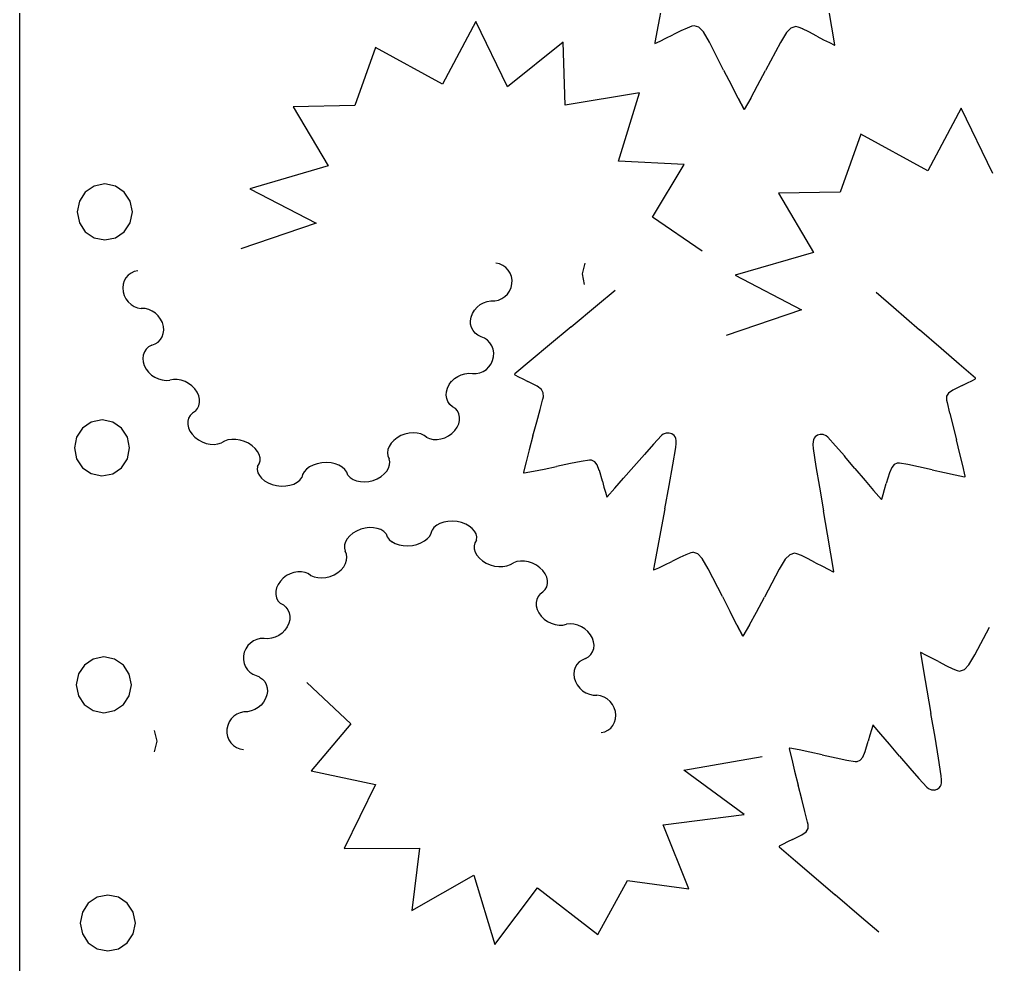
# Model space of a CAD drawing. Extents: x -196 to 369, y 430 to 811.
# Drawn here: x -52.1 to 54.5, y 582.4 to 686.2 of the extents above; entities that cross this region are included whole.
import ezdxf

# ---------------------------------------------------------------- set-up
doc = ezdxf.new("R2010")
doc.units = 0

msp = doc.modelspace()

# ---------------------------------------------------------------- linework, layer by layer
at = {"layer": 'Layer 1'}
for p, q in [((-52.1491, 737.227), (-52.1491, 558.13)), ((18.4279, 687.776), (18.024675, 685.62631)), ((37.1319, 685.385), (36.766492, 687.54575)), ((-1.99253, 685.98734), (-5.64762, 679.10326)), ((1.47758, 678.81342), (-1.99253, 685.98734)), ((18.0248, 685.627), (17.664902, 683.69942)), ((21.7518, 685.497), (21.225766, 685.28333)), ((21.9923, 685.54), (21.751771, 685.496517)), ((22.5224, 685.361), (21.992174, 685.540878)), ((18.888199, 684.155153), (19.654354, 684.535023)), ((20.5363, 684.97), (19.654152, 684.53549)), ((21.2259, 685.283), (20.53672, 684.969396)), ((23.0034, 684.852), (22.522408, 685.360636)), ((23.6612, 683.736), (23.003636, 684.85193)), ((32.1394, 684.775), (31.467353, 683.67514)), ((32.6292, 685.271), (32.13959, 684.774564)), ((33.1678, 685.441), (32.628856, 685.271211)), ((33.4153, 685.392), (33.167874, 685.440599)), ((33.9151, 685.18), (33.415568, 685.392693)), ((34.5819, 684.858), (33.915029, 685.179272)), ((35.4619, 684.399), (34.581705, 684.858432)), ((35.4619, 684.399), (36.21039, 684.003424)), ((37.4571, 683.437), (37.131964, 685.3847)), ((7.58587, 683.726), (1.47758, 678.81342)), ((7.81222, 676.823418), (7.586061, 683.726128)), ((17.6574, 683.623), (17.668055, 683.602784)), ((17.6647, 683.699), (17.657833, 683.622396)), ((17.6678, 683.602), (17.689778, 683.599916)), ((17.6896, 683.6), (18.243488, 683.850959)), ((18.2436, 683.851), (18.888199, 684.155153)), ((25.2339, 680.669), (23.66128, 683.73625)), ((31.4677, 683.675), (29.84691, 680.62788)), ((36.2103, 684.003), (36.846646, 683.676238)), ((36.8471, 683.676), (37.411033, 683.392398)), ((37.411, 683.393), (37.445165, 683.399292)), ((37.4452, 683.399), (37.456767, 683.437019)), ((-13.0149, 683.144), (-15.30645, 676.76461)), ((-5.64762, 679.104), (-13.01489, 683.144)), ((25.2339, 680.669), (26.089019, 678.99122)), ((28.9675, 678.965), (29.846545, 680.62733)), ((15.98844, 678.147458), (7.81222, 676.823418)), ((13.69136, 670.660438), (15.98844, 678.147458)), ((26.089065, 678.99098), (26.089, 678.991)), ((26.817732, 677.57848), (26.089065, 678.99098)), ((28.2186, 677.566), (28.967618, 678.96546)), ((26.8177, 677.579), (27.475749, 676.31407)), ((27.475781, 676.31355), (26.817732, 677.57848)), ((28.2186, 677.566), (27.475781, 676.31355)), ((-15.3064, 676.764), (-22.08615, 676.626131)), ((-22.08615, 676.626131), (-18.20758, 670.131901)), ((51.3375, 676.47834), (47.68241, 669.59426)), ((54.80761, 669.30442), (51.3375, 676.47834)), ((40.3151, 673.635), (38.02355, 667.25561)), ((47.6824, 669.595), (40.31513, 673.635)), ((20.9031, 670.285), (13.69136, 670.660438)), ((-18.20758, 670.131901), (-26.82429, 667.617101)), ((17.39782, 664.50848), (20.90307, 670.28562)), ((-43.94641, 667.902315), (-44.910939, 667.245772)), ((-42.76603, 668.1421), (-43.94641, 667.902315)), ((-41.586195, 667.899592), (-42.76603, 668.1421)), ((-40.623148, 667.240828), (-41.586195, 667.899592)), ((-26.8243, 667.617), (-19.5427, 663.83301)), ((-44.910939, 667.245772), (-45.562004, 666.271033)), ((-39.974279, 666.264591), (-40.623148, 667.240828)), ((38.0236, 667.255), (31.24385, 667.117131)), ((31.24385, 667.117131), (35.12242, 660.622901)), ((-45.562004, 666.271033), (-45.80199, 665.07666)), ((-39.73698, 665.06967), (-39.974279, 666.264591)), ((-45.802, 665.072), (-45.563807, 663.877257)), ((-39.976069, 663.87511), (-39.73698, 665.06967)), ((22.8895, 660.761), (17.39782, 664.50848)), ((-45.563807, 663.877257), (-44.914205, 662.901516)), ((-40.626402, 662.899869), (-39.976069, 663.87511)), ((-19.5427, 663.83301), (-27.81724, 661.00366)), ((-44.914205, 662.901516), (-43.950661, 662.24349)), ((-43.950661, 662.24349), (-42.77064, 662.00189)), ((-42.77064, 662.00189), (-41.590439, 662.242583)), ((-41.590439, 662.242583), (-40.626402, 662.899869)), ((35.12242, 660.622901), (26.50571, 658.108101)), ((0.619354, 659.357), (0.214916, 659.441035)), ((0.985127, 659.197), (0.619354, 659.356478)), ((1.305166, 658.972017), (0.985128, 659.197825)), ((1.57242, 658.689), (1.305166, 658.972017)), ((9.710376, 658.28208), (10.015705, 659.45604)), ((-40.440363, 657.830629), (-40.629332, 657.496992)), ((-40.1889, 658.117), (-40.440363, 657.830629)), ((-39.881521, 658.34681), (-40.188925, 658.116927)), ((-39.5247, 658.511), (-39.881521, 658.34681)), ((-39.125, 658.6), (-39.524678, 658.510707)), ((1.779857, 658.357038), (1.572428, 658.688109)), ((1.92039, 657.987), (1.779857, 658.357038)), ((1.987, 657.587768), (1.920397, 657.987644)), ((9.95518, 657.094), (9.710376, 658.28208)), ((26.5057, 658.108), (33.7873, 654.32401)), ((-40.7493, 657.125), (-40.793643, 656.724469)), ((-40.7936, 656.724), (-40.755818, 656.303833)), ((-40.6293, 657.497), (-40.749236, 657.125319)), ((1.70518, 656.379), (1.875567, 656.754907)), ((1.87556, 656.755), (1.972582, 657.16721)), ((1.972582, 657.16721), (1.987, 657.587768)), ((-40.755818, 656.303833), (-40.635898, 655.893103)), ((-40.635898, 655.893103), (-40.444649, 655.519622)), ((0.846584, 655.544), (1.181421, 655.766118)), ((1.181421, 655.766118), (1.470708, 656.046983)), ((1.4707, 656.047), (1.705177, 656.379104)), ((11.3858, 654.864), (13.296, 656.48693)), ((42.0046, 656.24), (43.87818, 654.59337)), ((-40.4447, 655.52), (-40.191808, 655.191129)), ((-40.191808, 655.191129), (-39.886961, 654.914204)), ((-39.8869, 654.914), (-39.539779, 654.69638)), ((-39.539779, 654.69638), (-39.160077, 654.54541)), ((-2.138612, 654.294572), (-1.851424, 654.618706)), ((-1.85143, 654.619), (-1.516425, 654.887228)), ((-1.516425, 654.887228), (-1.145006, 655.0944)), ((-1.145, 655.094), (-0.748576, 655.234925)), ((-0.748576, 655.234925), (-0.338557, 655.304444)), ((-0.338554, 655.305), (0.073651, 655.29793)), ((-0.338481, 655.305), (0.077352, 655.306079)), ((0.077351, 655.306), (0.475457, 655.388238)), ((0.475457, 655.388238), (0.846577, 655.54416)), ((8.49401, 652.456), (11.38555, 654.8643)), ((43.878, 654.593), (46.76585, 652.1054)), ((-39.1601, 654.546), (-38.757508, 654.469008)), ((-38.3464, 654.443), (-38.75786, 654.468131)), ((-37.943437, 654.342424), (-38.346403, 654.443713)), ((-37.5599, 654.171), (-37.943437, 654.342424)), ((-37.206723, 653.935506), (-37.559875, 654.170986)), ((-36.8949, 653.642), (-37.206723, 653.935506)), ((-36.635378, 653.296624), (-36.894924, 653.642125)), ((-2.58275, 653.121), (-2.517232, 653.519344)), ((-2.51723, 653.519), (-2.366567, 653.919732)), ((-2.366567, 653.919732), (-2.138612, 654.294572)), ((33.7873, 654.32401), (25.51276, 651.49466)), ((-36.43906, 652.905199), (-36.635378, 653.296624)), ((-36.3219, 652.494), (-36.43906, 652.905199)), ((-36.2894, 652.091), (-36.321873, 652.493183)), ((-2.56698, 652.735), (-2.582752, 653.120695)), ((-2.473784, 652.372506), (-2.566983, 652.735241)), ((8.49401, 652.456), (6.10241, 650.46872)), ((-36.6531, 651.039), (-36.459714, 651.354436)), ((-36.459714, 651.354436), (-36.336918, 651.70873)), ((-36.3369, 651.708), (-36.289395, 652.091209)), ((-2.30702, 652.043), (-2.473784, 652.372506)), ((-2.070549, 651.757175), (-2.307015, 652.043167)), ((-1.76825, 651.525), (-2.070549, 651.757175)), ((-1.40396, 651.356), (-1.768252, 651.52409)), ((-1.03808, 651.197), (-1.403853, 651.356487)), ((49.1265, 650.077), (46.76613, 652.10541)), ((-37.6102, 650.425), (-37.950724, 650.233937)), ((-37.6098, 650.425), (-37.232843, 650.56413)), ((-37.2329, 650.564), (-36.912428, 650.771829)), ((-36.912428, 650.771829), (-36.653141, 651.03844)), ((-0.718041, 650.971017), (-1.038079, 651.196825)), ((-0.450787, 650.688), (-0.718041, 650.971017)), ((-0.243359, 650.357038), (-0.450788, 650.688109)), ((-0.102833, 649.987), (-0.243359, 650.357038)), ((6.10269, 650.469), (4.08892, 648.78504)), ((-38.541256, 649.344072), (-38.58616, 648.976832)), ((-38.4187, 649.683), (-38.541256, 649.344072)), ((-38.221051, 649.98316), (-38.418743, 649.683023)), ((-37.9507, 650.234), (-38.221051, 649.98316)), ((-0.036215, 649.586777), (-0.102811, 649.986644)), ((-0.050634, 649.166211), (-0.036215, 649.586777)), ((51.1134, 648.36), (49.12642, 650.07762)), ((-38.5862, 648.977), (-38.550981, 648.591946)), ((-38.551, 648.592), (-38.433172, 648.199628)), ((-38.4331, 648.199), (-38.23017, 647.809799)), ((-0.552505, 648.046), (-0.318028, 648.378106)), ((-0.318035, 648.378), (-0.147648, 648.753907)), ((-0.147641, 648.754), (-0.050634, 649.166211)), ((4.08893, 648.785), (2.27703, 647.26338)), ((52.902629, 646.80661), (51.113259, 648.35937)), ((-38.23017, 647.809799), (-37.953706, 647.451393)), ((-37.953706, 647.451393), (-37.624965, 647.147342)), ((-37.625, 647.148), (-37.256021, 646.902709)), ((-3.989257, 647.000762), (-3.597996, 647.182308)), ((-3.598, 647.183), (-3.188388, 647.29694)), ((-3.188388, 647.29694), (-2.772325, 647.338885)), ((-2.77232, 647.339), (-2.36172, 647.304569)), ((-2.36169, 647.304), (-1.945857, 647.305088)), ((-1.94586, 647.305), (-1.547754, 647.387238)), ((-1.547754, 647.387238), (-1.176642, 647.543152)), ((-1.17664, 647.543), (-0.841789, 647.765126)), ((-0.841789, 647.765126), (-0.552502, 648.045983)), ((2.27704, 647.263), (2.256505, 647.21846)), ((2.256505, 647.21846), (2.278663, 647.180422)), ((2.278663, 647.180422), (2.686218, 646.961241)), ((-37.256021, 646.902709), (-36.858843, 646.720599)), ((-36.8588, 646.72), (-36.445477, 646.605459)), ((-36.445477, 646.605459), (-36.028047, 646.562909)), ((-36.0281, 646.563), (-35.618594, 646.596846)), ((-35.2167, 646.668), (-35.61835, 646.596896)), ((-34.796661, 646.664223), (-35.216641, 646.668418)), ((-34.3709, 646.588), (-34.796661, 646.664223)), ((-33.95197, 646.442416), (-34.370971, 646.58738)), ((-33.5523, 646.232), (-33.95197, 646.442416)), ((-33.18444, 645.95929), (-33.552252, 646.231871)), ((-5.12422, 645.706), (-4.933942, 646.094924)), ((-4.93408, 646.095), (-4.66917, 646.460609)), ((-4.66912, 646.453), (-4.35026, 646.756589)), ((-4.35026, 646.756), (-3.989257, 647.000762)), ((2.68594, 646.962), (3.158421, 646.71637)), ((3.15857, 646.716), (3.719712, 646.437174)), ((4.74647, 645.907), (3.71968, 646.437234)), ((51.445, 646.014), (52.0104, 646.283054)), ((52.0104, 646.283054), (52.48674, 646.519584)), ((52.4866, 646.519), (52.899385, 646.730479)), ((52.899385, 646.730479), (52.920725, 646.765301)), ((52.920725, 646.765301), (52.902629, 646.80661)), ((-32.861056, 645.627824), (-33.18444, 645.95929)), ((-32.6064, 645.259), (-32.861056, 645.627824)), ((-32.4358, 644.88), (-32.606451, 645.259766)), ((-5.25199, 644.929), (-5.229297, 645.314008)), ((-5.22929, 645.314), (-5.124215, 645.706212)), ((5.22187, 645.554), (4.74642, 645.90706)), ((5.41811, 645.203), (5.221748, 645.553657)), ((5.42688, 644.758), (5.417657, 645.202841)), ((49.93354, 645.159156), (49.736424, 644.81499)), ((50.4083, 645.5), (49.93354, 645.159156)), ((51.445, 646.014), (50.40847, 645.500752)), ((-32.3481, 644.5), (-32.435787, 644.880026)), ((-32.4175, 643.781), (-32.342348, 644.129543)), ((-32.342348, 644.129543), (-32.348099, 644.499161)), ((-5.195139, 644.561117), (-5.251991, 644.928438)), ((-5.06157, 644.222), (-5.195139, 644.561117)), ((-4.854118, 643.92225), (-5.061574, 644.222671)), ((-4.57559, 643.671), (-4.854118, 643.92225)), ((5.06216, 643.354), (5.37073, 644.51447)), ((5.37073, 644.514), (5.426916, 644.757986)), ((49.7365, 644.815), (49.724134, 644.370321)), ((49.7242, 644.371), (49.777807, 644.121405)), ((49.7775, 644.121), (50.067251, 642.9548)), ((-33.118, 642.969), (-33.382683, 642.710071)), ((-32.8063, 643.19), (-33.117988, 642.968718)), ((-32.8064, 643.19), (-32.57254, 643.464375)), ((-32.57254, 643.464375), (-32.41752, 643.781176)), ((-4.22884, 643.479), (-4.57559, 643.670553)), ((-3.99835, 643.197), (-4.228852, 643.478768)), ((-3.847117, 642.875017), (-3.998349, 643.196747)), ((-3.77607, 642.524), (-3.847117, 642.875017)), ((4.69735, 641.996), (5.061911, 643.35388)), ((50.0673, 642.955), (50.410036, 641.58921)), ((-44.252612, 641.968324), (-45.217142, 641.311779)), ((-43.07223, 642.20811), (-44.252612, 641.968324)), ((-41.892393, 641.965601), (-43.07223, 642.20811)), ((-40.929344, 641.306834), (-41.892393, 641.965601)), ((-33.6525, 642.075), (-33.659697, 641.720371)), ((-33.5605, 642.409), (-33.652482, 642.075578)), ((-33.3827, 642.71), (-33.560526, 642.408465)), ((-4.053121, 641.40249), (-3.878176, 641.777051)), ((-3.87818, 641.777), (-3.786132, 642.154415)), ((-3.786132, 642.154415), (-3.775936, 642.523973)), ((4.27769, 640.449), (4.697596, 641.99579)), ((-45.217142, 641.311779), (-45.868206, 640.337036)), ((-40.280476, 640.330595), (-40.929344, 641.306834)), ((-33.659697, 641.720371), (-33.583129, 641.355229)), ((-33.5831, 641.355), (-33.423784, 640.990048)), ((-33.4238, 640.99), (-33.182786, 640.635917)), ((-9.33072, 640.769), (-9.784071, 640.666101)), ((-8.880932, 640.805108), (-9.330722, 640.769686)), ((-8.44782, 640.773), (-8.880932, 640.805108)), ((-8.044494, 640.673309), (-8.447819, 640.772987)), ((-5.00963, 640.459), (-4.638905, 640.720189)), ((-4.6389, 640.72), (-4.311891, 641.041485)), ((-4.311891, 641.041485), (-4.053121, 641.40249)), ((18.9198, 640.755), (18.596141, 640.633881)), ((19.2405, 640.774), (18.919672, 640.754638)), ((19.5339, 640.69), (19.240638, 640.773878)), ((19.7781, 640.511), (19.53396, 640.690346)), ((50.4103, 641.589), (50.80482, 640.03447)), ((-45.868206, 640.337036), (-46.10819, 639.14266)), ((-40.04318, 639.13567), (-40.280476, 640.330595)), ((-33.1828, 640.636), (-32.861102, 640.303505)), ((-32.861102, 640.303505), (-32.478838, 640.016786)), ((-32.478838, 640.016786), (-32.064099, 639.794044)), ((-32.0641, 639.794), (-31.629878, 639.636873)), ((-31.629878, 639.636873), (-31.189174, 639.546998)), ((-30.3403, 639.576), (-29.958154, 639.697798)), ((-29.6212, 639.888), (-29.95815, 639.697967)), ((-29.232639, 640.013763), (-29.621267, 639.888226)), ((-28.8054, 640.074), (-29.232639, 640.013763)), ((-28.35261, 640.067788), (-28.805376, 640.073654)), ((-27.8874, 639.995), (-28.35261, 640.067788)), ((-27.42276, 639.854092), (-27.887352, 639.994615)), ((-26.971868, 639.645039), (-27.42276, 639.854092)), ((-26.567, 639.38), (-26.971868, 639.645039)), ((-11.3081, 639.646), (-11.519999, 639.303561)), ((-11.016906, 639.967802), (-11.308121, 639.646106)), ((-10.648992, 640.258286), (-11.016906, 639.967802)), ((-10.2279, 640.496), (-10.648992, 640.258286)), ((-9.78407, 640.667), (-10.227862, 640.496671)), ((-7.68409, 640.506), (-8.044494, 640.673309)), ((-7.37972, 640.271), (-7.684098, 640.505979)), ((-7.44724, 640.32), (-7.078489, 640.158667)), ((-7.07849, 640.159), (-6.677957, 640.075322)), ((-6.677957, 640.075322), (-6.258218, 640.066397)), ((-6.25822, 640.066), (-5.831865, 640.12896)), ((-5.831865, 640.12896), (-5.411485, 640.260896)), ((-5.41149, 640.261), (-5.009638, 640.459009)), ((4.27769, 640.449), (3.866525, 638.92129)), ((18.4093, 640.489), (17.53142, 639.534906)), ((18.5962, 640.634), (18.409503, 640.489554)), ((19.9075, 640.345), (19.777845, 640.511008)), ((19.9825, 640.178), (19.90762, 640.34479)), ((20.0186, 639.964), (19.982504, 640.177979)), ((19.9886, 639.198), (20.026892, 639.635047)), ((20.0274, 639.635), (20.018591, 639.964241)), ((35.0525, 639.83), (35.038749, 639.501299)), ((35.0922, 640.044), (35.052895, 639.830826)), ((35.1694, 640.209), (35.092025, 640.043585)), ((35.3016, 640.373), (35.16948, 640.209356)), ((35.5485, 640.548), (35.30165, 640.373012)), ((35.8431, 640.626), (35.548535, 640.547362)), ((36.1634, 640.601), (35.842906, 640.62607)), ((36.4852, 640.474), (36.163536, 640.601005)), ((36.6699, 640.326), (36.485399, 640.473882)), ((37.533, 639.356), (36.669572, 640.326028)), ((51.1906, 638.5), (50.804911, 640.03505)), ((-46.1082, 639.138), (-45.870007, 637.943257)), ((-40.282269, 637.94111), (-40.04318, 639.13567)), ((-31.1892, 639.547), (-30.755017, 639.526031)), ((-30.755017, 639.526031), (-30.340348, 639.575623)), ((-26.2345, 639.079), (-26.567085, 639.380125)), ((-25.9781, 638.752), (-26.234418, 639.07894)), ((-25.802036, 638.409802), (-25.978102, 638.752301)), ((-11.65, 638.951), (-11.695473, 638.598514)), ((-11.695473, 638.598514), (-11.653814, 638.256725)), ((-11.519999, 639.303561), (-11.649993, 638.950864)), ((3.86626, 638.921), (3.529334, 637.62485)), ((17.5317, 639.535), (16.51797, 638.41092)), ((19.6572, 637.269), (19.988704, 639.19812)), ((35.0392, 639.502), (35.070933, 639.064322)), ((35.071, 639.064), (35.376039, 637.11424)), ((38.53, 638.214), (37.533284, 639.35646)), ((-45.870007, 637.943257), (-45.220405, 636.967516)), ((-40.932602, 636.965869), (-40.282269, 637.94111)), ((-25.7102, 638.062), (-25.802036, 638.409802)), ((-25.7952, 637.391), (-25.70663, 637.718651)), ((-25.70663, 637.718651), (-25.710258, 638.061501)), ((-18.915934, 637.49998), (-19.415963, 637.403818)), ((-18.4024, 637.529), (-18.915934, 637.49998)), ((-17.9109, 637.491), (-18.402364, 637.528974)), ((-11.6538, 638.257), (-11.522408, 637.936376)), ((-11.4532, 637.604), (-11.522659, 637.936639)), ((-11.476617, 637.261741), (-11.453219, 637.603941)), ((3.52974, 637.625), (3.23757, 636.47238)), ((9.57443, 637.63), (8.40036, 637.410643)), ((10.4877, 637.783), (9.574531, 637.629601)), ((10.7273, 637.775), (10.48784, 637.783741)), ((11.069, 637.599), (10.727147, 637.774969)), ((11.3286, 637.268), (11.068791, 637.598509)), ((16.5178, 638.411), (15.36895, 637.10606)), ((39.6588, 636.888), (38.52966, 638.21369)), ((51.5054, 637.197), (51.190692, 638.49988)), ((-45.220405, 636.967516), (-44.256861, 636.30949)), ((-41.896639, 636.308583), (-40.932602, 636.965869)), ((-26.0117, 636.751), (-25.942935, 636.418396)), ((-25.9801, 637.089), (-26.011666, 636.750682)), ((-25.9799, 637.089), (-25.795175, 637.391172)), ((-20.85514, 636.513423), (-21.030894, 636.203942)), ((-20.597, 636.796), (-20.85514, 636.513423)), ((-20.265204, 637.043869), (-20.596964, 636.796064)), ((-19.8686, 637.249), (-20.265204, 637.043869)), ((-19.415963, 637.403818), (-19.868653, 637.249237)), ((-17.453, 637.391), (-17.910961, 637.49059)), ((-17.039941, 637.235655), (-17.452961, 637.391466)), ((-16.6833, 637.029), (-17.039941, 637.235655)), ((-16.394477, 636.776183), (-16.683309, 637.028287)), ((-16.1849, 636.484), (-16.394477, 636.776183)), ((-16.066, 636.158), (-16.184898, 636.484859)), ((-12.0583, 636.278), (-11.783709, 636.588838)), ((-11.783709, 636.588838), (-11.588282, 636.920141)), ((-11.5883, 636.92), (-11.476617, 637.261741)), ((3.23738, 636.473), (3.252219, 636.415399)), ((3.30774, 636.397), (4.33942, 636.59107)), ((4.33939, 636.591), (5.50214, 636.817996)), ((5.5019, 636.818), (6.87171, 637.099301)), ((8.4003, 637.411), (6.87177, 637.099442)), ((11.5728, 636.668), (11.328582, 637.268535)), ((11.9061, 635.501), (11.57317, 636.6672)), ((14.2377, 635.813), (15.36885, 637.10599)), ((19.2528, 635.004), (19.657149, 637.26851)), ((35.3764, 637.114), (35.749507, 634.8257)), ((39.6588, 636.888), (40.77031, 635.57468)), ((43.7008, 636.98), (43.447593, 636.383889)), ((43.9658, 637.306), (43.70112, 636.980159)), ((44.3101, 637.475), (43.965614, 637.305161)), ((44.5502, 637.48), (44.310284, 637.475569)), ((45.458, 637.31), (44.550348, 637.480087)), ((46.6264, 637.068), (45.45778, 637.309335)), ((48.1509, 636.727), (46.62631, 637.068026)), ((48.1509, 636.727), (49.51508, 636.420155)), ((51.7768, 636.04), (51.505337, 637.19676)), ((-44.256861, 636.30949), (-43.07684, 636.06789)), ((-43.07684, 636.06789), (-41.896639, 636.308583)), ((-25.942935, 636.418396), (-25.782209, 636.099838)), ((-25.7822, 636.1), (-25.537895, 635.803828)), ((-25.537895, 635.803828), (-25.218381, 635.538409)), ((-25.2184, 635.538), (-24.832068, 635.311665)), ((-22.0058, 635.172), (-21.639634, 635.359)), ((-21.639634, 635.359), (-21.339033, 635.595065)), ((-21.3391, 635.595), (-21.115738, 635.875369)), ((-21.0309, 636.204), (-21.115514, 635.875483)), ((-16.0662, 636.158), (-15.809258, 635.887944)), ((-15.8093, 635.888), (-15.484072, 635.677597)), ((-15.484072, 635.677597), (-15.103562, 635.528443)), ((-15.1035, 635.528), (-14.680709, 635.4417)), ((-14.680709, 635.4417), (-14.228635, 635.419824)), ((-14.2287, 635.42), (-13.760342, 635.464236)), ((-13.7603, 635.464), (-13.288654, 635.575919)), ((-13.2887, 635.576), (-12.826776, 635.757198)), ((-12.826776, 635.757198), (-12.407527, 635.997136)), ((-12.407527, 635.997136), (-12.058336, 636.27753)), ((3.25222, 636.415), (3.307695, 636.396751)), ((11.9061, 635.501), (12.085166, 634.838304)), ((13.2811, 634.728), (14.237888, 635.81263)), ((40.7707, 635.575), (41.711077, 634.47339)), ((43.4476, 636.384), (43.097195, 635.22385)), ((49.515, 636.421), (50.67382, 636.172881)), ((50.674, 636.172), (51.70072, 635.96011)), ((51.7008, 635.961), (51.75997, 635.979296)), ((51.7597, 635.979), (51.776321, 636.040002)), ((-24.8321, 635.312), (-24.387304, 635.13309)), ((-24.3873, 635.133), (-23.892446, 635.009865)), ((-23.892446, 635.009865), (-23.38087, 634.95303)), ((-23.38087, 634.95303), (-22.88813, 634.964279)), ((-22.8881, 634.964), (-22.425874, 635.038604)), ((-22.425874, 635.038604), (-22.005838, 635.17177)), ((12.0852, 634.839), (12.240548, 634.277068)), ((12.4177, 633.755), (13.281047, 634.728362)), ((18.7743, 632.434), (19.253017, 635.00425)), ((35.7493, 634.826), (36.192706, 632.22742)), ((41.7109, 634.473), (42.559251, 633.484761)), ((42.7448, 634.005), (42.908572, 634.564417)), ((42.9083, 634.564), (43.097287, 635.223527)), ((12.2403, 634.277), (12.380515, 633.777802)), ((12.3806, 633.778), (12.39613, 633.753816)), ((12.3962, 633.753), (12.417769, 633.756772)), ((42.5591, 633.485), (42.5811, 633.485)), ((42.581, 633.483), (42.596898, 633.507831)), ((42.5969, 633.508), (42.744489, 634.004748)), ((18.7743, 632.434), (18.29559, 629.89943)), ((36.6339, 629.668), (36.192572, 632.22709)), ((-14.6433, 630.201), (-15.100432, 630.008032)), ((-14.1746, 630.325), (-14.643225, 630.201039)), ((-13.7076, 630.381), (-14.174672, 630.324784)), ((-13.255062, 630.371445), (-13.707548, 630.381736)), ((-12.8302, 630.296), (-13.255062, 630.371445)), ((-12.44601, 630.156005), (-12.830215, 630.295365)), ((-12.1155, 629.954), (-12.44601, 630.156005)), ((-6.88749, 629.772), (-6.811316, 630.102576)), ((-6.59503, 630.388), (-6.811139, 630.102003)), ((-6.300567, 630.631684), (-6.595024, 630.387998)), ((-5.93931, 630.828), (-6.300567, 630.631684)), ((-5.522823, 630.972583), (-5.939311, 630.828704)), ((-5.06266, 631.059), (-5.522823, 630.972583)), ((-4.570369, 631.082137), (-5.062659, 631.058274)), ((-4.057505, 631.038422), (-4.570369, 631.082137)), ((-3.55966, 630.928), (-4.057505, 631.038422)), ((-3.11043, 630.761), (-3.559662, 630.92846)), ((-2.71843, 630.545), (-3.110432, 630.761367)), ((-2.39223, 630.287818), (-2.718437, 630.544968)), ((-2.14042, 629.998), (-2.39223, 630.287818)), ((-16.121841, 629.150232), (-16.30872, 628.814033)), ((-15.8553, 629.468), (-16.121841, 629.150232)), ((-15.513399, 629.757436), (-15.855295, 629.468191)), ((-15.100432, 630.008032), (-15.513399, 629.757436)), ((-11.8517, 629.691), (-12.115474, 629.954388)), ((-11.8519, 629.691), (-11.724671, 629.367293)), ((-11.7247, 629.367), (-11.507709, 629.08028)), ((-11.507709, 629.08028), (-11.212516, 628.835656)), ((-7.631379, 628.91222), (-7.306074, 629.16844)), ((-7.30608, 629.169), (-7.055261, 629.458095)), ((-7.055261, 629.458095), (-6.88749, 629.771976)), ((-1.97159, 629.683734), (-2.140422, 629.998072)), ((-1.91744, 629.014), (-2.094366, 628.707196)), ((-1.89433, 629.353), (-1.97159, 629.683734)), ((-1.91722, 629.014), (-1.894328, 629.353015)), ((18.2956, 629.899), (17.892375, 627.74931)), ((36.9996, 627.508), (36.634192, 629.66875)), ((-16.411595, 628.470511), (-16.426222, 628.127825)), ((-16.4262, 628.127), (-16.348245, 627.79625)), ((-16.3087, 628.815), (-16.411595, 628.470511)), ((-11.2125, 628.836), (-10.850684, 628.638546)), ((-10.850684, 628.638546), (-10.433809, 628.493363)), ((-10.4338, 628.493), (-9.973439, 628.405171)), ((-9.97348, 628.406), (-9.481205, 628.380625)), ((-9.48121, 628.38), (-8.968588, 628.422162)), ((-8.968588, 628.422162), (-8.471186, 628.531097)), ((-8.471186, 628.531097), (-8.022603, 628.69722)), ((-8.0226, 628.697), (-7.631379, 628.91222)), ((-2.09436, 628.707), (-2.17451, 628.377188)), ((-2.17451, 628.377188), (-2.162103, 628.034543)), ((-2.16211, 628.034), (-2.061397, 627.688664)), ((-16.2089, 627.479), (-16.34846, 627.796153)), ((-16.158569, 627.138534), (-16.208967, 627.479144)), ((-16.195, 626.785), (-16.158569, 627.138534)), ((-2.061397, 627.688664), (-1.876618, 627.350787)), ((-1.87662, 627.351), (-1.612013, 627.030732)), ((-1.61201, 627.031), (-1.271822, 626.738491)), ((17.8925, 627.75), (17.532602, 625.82242)), ((20.404, 627.093), (19.521852, 626.65849)), ((21.0936, 627.406), (20.40442, 627.092396)), ((21.6195, 627.62), (21.093466, 627.40633)), ((21.86, 627.663), (21.619471, 627.619517)), ((22.3901, 627.484), (21.859874, 627.663878)), ((22.8711, 626.975), (22.390108, 627.483636)), ((23.5289, 625.859), (22.871336, 626.97493)), ((32.0071, 626.898), (31.335053, 625.79814)), ((32.4969, 627.394), (32.00729, 626.897564)), ((33.0355, 627.564), (32.496556, 627.394211)), ((33.283, 627.515), (33.035574, 627.563599)), ((33.7828, 627.303), (33.283268, 627.515693)), ((34.4496, 626.981), (33.782729, 627.302272)), ((35.3296, 626.522), (34.449405, 626.981432)), ((37.3248, 625.56), (36.999664, 627.5077)), ((-16.80188, 625.75223), (-16.518999, 626.081278)), ((-16.519, 626.082), (-16.31594, 626.429753)), ((-16.31594, 626.429753), (-16.195021, 626.785663)), ((-1.27182, 626.738), (-0.860298, 626.483417)), ((-0.860298, 626.483417), (-0.4042, 626.28598)), ((-0.4042, 626.28598), (0.063838, 626.157401)), ((0.063837, 626.158), (0.530759, 626.097149)), ((0.530759, 626.097149), (0.983527, 626.10288)), ((0.983526, 626.103), (1.409082, 626.174159)), ((1.409082, 626.174159), (1.794368, 626.309607)), ((1.79437, 626.309), (2.126343, 626.5076)), ((2.50523, 626.639), (2.126328, 626.507456)), ((2.918493, 626.699843), (2.50523, 626.639648)), ((3.35307, 626.69), (2.918493, 626.699843)), ((3.795926, 626.610955), (3.353065, 626.689514)), ((4.23403, 626.465), (3.795926, 626.610955)), ((4.654341, 626.252982), (4.234033, 626.465029)), ((5.043822, 625.976147), (4.654341, 626.252982)), ((5.37393, 625.652), (5.043822, 625.976147)), ((17.5324, 625.822), (17.525533, 625.745396)), ((17.5573, 625.723), (18.111188, 625.973959)), ((18.1113, 625.974), (18.755899, 626.278153)), ((18.755899, 626.278153), (19.522054, 626.658023)), ((25.1016, 622.792), (23.52898, 625.85925)), ((31.3354, 625.798), (29.71461, 622.75088)), ((35.3296, 626.522), (36.07809, 626.126424)), ((36.078, 626.126), (36.714346, 625.799238)), ((36.7148, 625.799), (37.278733, 625.515398)), ((-23.1585, 624.837), (-23.477169, 624.507246)), ((-22.7945, 625.108), (-23.158415, 624.837403)), ((-22.3979, 625.316), (-22.794549, 625.107765)), ((-21.981003, 625.458142), (-22.397867, 625.315484)), ((-21.5564, 625.532), (-21.981003, 625.458142)), ((-21.136544, 625.534393), (-21.556374, 625.532566)), ((-20.734, 625.461), (-21.136544, 625.534393)), ((-20.3613, 625.309), (-20.734062, 625.460836)), ((-20.43, 625.357), (-20.119704, 625.129894)), ((-20.1198, 625.13), (-19.755229, 624.971976)), ((-19.755229, 624.971976), (-19.349483, 624.88266)), ((-19.3494, 624.882), (-18.915607, 624.860994)), ((-18.915607, 624.860994), (-18.466871, 624.907923)), ((-18.4669, 624.908), (-18.016333, 625.022475)), ((-18.0163, 625.023), (-17.577016, 625.204639)), ((-17.5771, 625.204), (-17.162234, 625.45242)), ((-17.162234, 625.45242), (-16.80188, 625.75223)), ((5.62393, 625.304), (5.373927, 625.651795)), ((5.79255, 624.944), (5.62394, 625.304752)), ((5.878443, 624.580697), (5.792549, 624.943758)), ((17.5251, 625.746), (17.535755, 625.725784)), ((17.5355, 625.725), (17.557478, 625.722916)), ((37.2787, 625.516), (37.312865, 625.522292)), ((37.3129, 625.522), (37.324467, 625.560019)), ((-23.8919, 623.761), (-23.974252, 623.381351)), ((-23.72661, 624.139733), (-23.891905, 623.760815)), ((-23.477169, 624.507246), (-23.72661, 624.139733)), ((5.62687, 623.584), (5.796915, 623.88999)), ((5.79692, 623.89), (5.880333, 624.225668)), ((5.88033, 624.226), (5.878443, 624.580697)), ((-23.974252, 623.381351), (-23.974981, 623.011653)), ((-23.9748, 623.012), (-23.894787, 622.662918)), ((-23.894787, 622.662918), (-23.735365, 622.345167)), ((4.836273, 622.808726), (4.689417, 622.488059)), ((5.06303, 623.089), (4.836273, 622.808726)), ((5.063, 623.089), (5.368919, 623.318191)), ((5.36891, 623.319), (5.626875, 623.584622)), ((25.1016, 622.792), (25.956719, 621.11422)), ((28.8352, 621.088), (29.714245, 622.75033)), ((-23.7354, 622.345), (-23.497757, 622.069228)), ((-23.4977, 622.069), (-23.146159, 621.88639)), ((-23.1462, 621.886), (-22.861329, 621.641966)), ((-22.861329, 621.641966), (-22.646248, 621.346957)), ((4.68941, 622.488), (4.623209, 622.137647)), ((4.623209, 622.137647), (4.638423, 621.768298)), ((4.63843, 621.769), (4.73582, 621.391345)), ((-22.6462, 621.347), (-22.50399, 621.011415)), ((-22.50399, 621.011415), (-22.437749, 620.645671)), ((-22.4378, 620.646), (-22.450626, 620.260537)), ((4.73581, 621.391), (4.916131, 621.015729)), ((4.91613, 621.016), (5.180148, 620.653819)), ((5.180148, 620.653819), (5.511914, 620.330743)), ((25.956765, 621.11398), (25.9567, 621.114)), ((26.685432, 619.70148), (25.956765, 621.11398)), ((28.0863, 619.689), (28.835318, 621.08846)), ((-22.7257, 619.472), (-22.98116, 619.099727)), ((-22.5456, 619.866), (-22.725856, 619.47233)), ((-22.4506, 620.26), (-22.545596, 619.865226)), ((5.511914, 620.330743), (5.886586, 620.067671)), ((5.88659, 620.067), (6.291517, 619.866888)), ((6.291517, 619.866888), (6.714093, 619.732702)), ((6.7141, 619.733), (7.141674, 619.667705)), ((7.141674, 619.667705), (7.561624, 619.674267)), ((7.56162, 619.674), (7.961317, 619.755367)), ((8.37008, 619.8), (7.961575, 619.755678)), ((8.788459, 619.767918), (8.370076, 619.799764)), ((9.20458, 619.664), (8.788459, 619.767918)), ((9.606291, 619.492761), (9.20458, 619.66464)), ((9.98143, 619.257), (9.606291, 619.492761)), ((26.6854, 619.702), (27.343449, 618.43707)), ((27.343481, 618.43655), (26.685432, 619.70148)), ((28.0863, 619.689), (27.343481, 618.43655)), ((52.8437, 616.387), (54.45453, 619.4394)), ((-24.0335, 618.35), (-24.44006, 618.225607)), ((-23.647017, 618.542073), (-24.0335, 618.350567)), ((-23.2924, 618.796), (-23.647017, 618.542073)), ((-22.9814, 619.107), (-23.292381, 618.795345)), ((10.317818, 618.961086), (9.981398, 619.256618)), ((10.60337, 618.609877), (10.317818, 618.961086)), ((10.8162, 618.226), (10.60337, 618.609877)), ((-27.0559, 617.409), (-27.281796, 617.070998)), ((-26.773853, 617.697372), (-27.055853, 617.409199)), ((-26.4448, 617.928), (-26.773853, 617.697372)), ((-26.077869, 618.092594), (-26.444866, 617.927227)), ((-25.682, 618.185), (-26.077869, 618.092594)), ((-25.2663, 618.197), (-25.681969, 618.185263)), ((-24.8549, 618.173), (-25.266247, 618.196905)), ((-24.44006, 618.225607), (-24.854912, 618.173021)), ((10.9441, 617.837), (10.816262, 618.226226)), ((10.9891, 617.453), (10.944032, 617.837026)), ((10.953636, 617.084955), (10.98912, 617.453224)), ((-42.86813, 616.17011), (-44.048512, 615.930324)), ((-41.688293, 615.927601), (-42.86813, 616.17011)), ((-27.528919, 616.276441), (-27.532562, 615.855644)), ((-27.4425, 616.691), (-27.528919, 616.276441)), ((-27.2818, 617.071), (-27.442504, 616.690853)), ((10.0505, 615.98), (10.38602, 616.179721)), ((10.3861, 616.18), (10.649939, 616.437681)), ((10.649939, 616.437681), (10.83988, 616.742782)), ((10.8398, 616.743), (10.953636, 617.084955)), ((46.8536, 616.606), (47.185096, 614.65937)), ((46.8654, 616.644), (46.853957, 616.605943)), ((46.8995, 616.65), (46.865356, 616.643596)), ((47.4644, 616.368), (46.899544, 616.649758)), ((48.1022, 616.043), (47.46479, 616.367682)), ((52.1756, 615.285), (52.844051, 616.38705)), ((-45.013042, 615.273779), (-45.664106, 614.299036)), ((-44.048512, 615.930324), (-45.013042, 615.273779)), ((-40.725244, 615.268834), (-41.688293, 615.927601)), ((-40.076376, 614.292595), (-40.725244, 615.268834)), ((-27.532562, 615.855644), (-27.455748, 615.457614)), ((-27.4557, 615.457), (-27.305744, 615.090683)), ((9.1095, 615.342), (8.924256, 615.021715)), ((9.361865, 615.615032), (9.109491, 615.341868)), ((9.67691, 615.831), (9.361865, 615.615032)), ((10.0502, 615.98), (9.67693, 615.831262)), ((48.8519, 615.65), (48.102122, 616.043129)), ((48.8519, 615.65), (49.73359, 615.193445)), ((49.7334, 615.194), (50.401316, 614.874908)), ((51.6874, 614.787), (52.175386, 615.285033)), ((-45.664106, 614.299036), (-45.90409, 613.10466)), ((-39.83908, 613.09767), (-40.076376, 614.292595)), ((-27.305744, 615.090683), (-27.089905, 614.765032)), ((-27.0899, 614.765), (-26.815486, 614.488921)), ((-26.815486, 614.488921), (-26.48977, 614.271383)), ((-26.4898, 614.272), (-26.120063, 614.121933)), ((-26.1199, 614.122), (-25.751423, 613.963295)), ((8.77289, 614.28), (8.815652, 613.87878)), ((8.81057, 614.665), (8.772894, 614.2807)), ((8.924256, 615.021715), (8.810574, 614.664393)), ((47.1851, 614.659), (47.557564, 612.49945)), ((50.4013, 614.875), (50.901524, 614.66394)), ((50.9018, 614.664), (51.149384, 614.616209)), ((51.1494, 614.616), (51.687787, 614.787549)), ((-45.9041, 613.1), (-45.665907, 611.905257)), ((-40.078169, 611.90311), (-39.83908, 613.09767)), ((-25.7515, 613.963), (-25.443354, 613.738643)), ((-25.443354, 613.738643), (-25.199641, 613.458801)), ((-25.1996, 613.459), (-25.024452, 613.133873)), ((-25.024452, 613.133873), (-24.921994, 612.773644)), ((-20.5713, 613.358), (-15.72878, 608.80254)), ((8.81565, 613.879), (8.943302, 613.470936)), ((8.943302, 613.470936), (9.14958, 613.084667)), ((9.14958, 613.084667), (9.417889, 612.745926)), ((-24.9517, 611.988), (-25.092051, 611.583541)), ((-24.8964, 612.388), (-24.951695, 611.988109)), ((-24.922, 612.773), (-24.896356, 612.387836)), ((9.41789, 612.746), (9.737127, 612.460576)), ((9.737127, 612.460576), (10.096194, 612.234217)), ((10.0962, 612.234), (10.484001, 612.072454)), ((10.484001, 612.072454), (10.889429, 611.981518)), ((10.8894, 611.982), (11.301369, 611.967414)), ((11.7055, 611.9), (11.301068, 611.966657)), ((47.5579, 612.5), (48.007584, 609.94237)), ((-45.665907, 611.905257), (-45.016305, 610.929516)), ((-45.016305, 610.929516), (-44.052761, 610.27149)), ((-41.692539, 610.270583), (-40.728502, 610.927869)), ((-40.728502, 610.927869), (-40.078169, 611.90311)), ((-25.5891, 610.872), (-25.917126, 610.595281)), ((-25.310331, 611.202987), (-25.589124, 610.871605)), ((-25.092051, 611.583541), (-25.310331, 611.202987)), ((12.08892, 611.759659), (11.705477, 611.900855)), ((12.4415, 611.551), (12.08892, 611.759659)), ((12.753369, 611.281287), (12.44153, 611.550315)), ((13.0146, 610.959), (12.753369, 611.281287)), ((13.215371, 610.590585), (13.01462, 610.959045)), ((-44.052761, 610.27149), (-42.87274, 610.02989)), ((-42.87274, 610.02989), (-41.692539, 610.270583)), ((-28.2625, 609.878), (-28.591538, 609.64738)), ((-27.895469, 610.043594), (-28.262474, 609.878219)), ((-27.4996, 610.136), (-27.895469, 610.043594)), ((-27.084, 610.148), (-27.499669, 610.136272)), ((-27.0839, 610.148), (-27.496151, 610.144511)), ((-26.675785, 610.227969), (-27.08389, 610.147973)), ((-26.2831, 610.379), (-26.675785, 610.227969)), ((-25.917126, 610.595281), (-26.283118, 610.378665)), ((13.34577, 610.183061), (13.215371, 610.590585)), ((13.3943, 609.764), (13.34577, 610.183061)), ((48.4594, 607.345), (48.007509, 609.94212)), ((-29.0994, 609.021), (-29.260104, 608.640853)), ((-28.8736, 609.359), (-29.099496, 609.021)), ((-28.591538, 609.64738), (-28.873538, 609.359198)), ((-15.72878, 608.80254), (-20.08932, 603.64039)), ((13.069447, 608.649717), (13.249809, 608.988084)), ((13.2498, 608.988), (13.360178, 609.36263)), ((13.3602, 609.363), (13.394271, 609.764535)), ((-37.3284, 608.095), (-37.05325, 606.91358)), ((-29.346633, 608.226441), (-29.350277, 607.805652)), ((-29.350277, 607.805652), (-29.273455, 607.407613)), ((-29.2602, 608.641), (-29.346633, 608.226441)), ((11.7742, 607.847), (12.17146, 607.946499)), ((12.1715, 607.946), (12.523999, 608.119274)), ((12.523999, 608.119274), (12.825415, 608.356954)), ((12.8254, 608.357), (13.069447, 608.649717)), ((41.4612, 608.143), (41.299256, 607.583051)), ((41.6074, 608.641), (41.461434, 608.143772)), ((41.6232, 608.665), (41.607383, 608.640117)), ((41.6452, 608.664), (41.6232, 608.664)), ((42.4966, 607.678), (41.645026, 608.663463)), ((43.4404, 606.58), (42.49643, 607.67854)), ((-37.05325, 606.91358), (-37.328414, 605.73219)), ((-29.2734, 607.408), (-29.123437, 607.041683)), ((-29.123437, 607.041683), (-28.907598, 606.716032)), ((-28.9076, 606.716), (-28.633186, 606.439921)), ((40.7661, 605.762), (41.112713, 606.92328)), ((41.2995, 607.583), (41.112669, 606.922859)), ((44.5566, 605.27), (43.4408, 606.57969)), ((48.8397, 605.058), (48.459121, 607.34507)), ((-28.633186, 606.439921), (-28.30747, 606.222383)), ((-28.3075, 606.222), (-27.937763, 606.071941)), ((-27.9377, 606.072), (-27.531242, 605.99835)), ((32.4359, 606.079), (32.711139, 604.92313)), ((32.4528, 606.14), (32.436379, 606.078944)), ((32.5117, 606.158), (32.45259, 606.139511)), ((33.5392, 605.95), (32.51179, 606.158535)), ((34.6989, 605.705), (33.53927, 605.949333)), ((36.064, 605.403), (34.69882, 605.705388)), ((40.5149, 605.165), (40.766159, 605.761935)), ((20.86778, 603.72772), (29.48152, 605.23667)), ((32.7111, 604.923), (33.030062, 603.62115)), ((36.064, 605.403), (37.58969, 605.066956)), ((37.5896, 605.067), (38.75901, 604.829483)), ((38.7588, 604.829), (39.667002, 604.661879)), ((39.6671, 604.662), (39.907, 604.667215)), ((39.9073, 604.667), (40.251229, 604.837963)), ((40.2509, 604.838), (40.514514, 605.164704)), ((44.5566, 605.27), (45.69006, 603.94801)), ((49.1515, 603.109), (48.840094, 605.05775)), ((-20.0893, 603.64), (-13.02354, 602.14828)), ((27.4728, 598.858), (20.86778, 603.72772)), ((33.0301, 603.621), (33.4208, 602.08722)), ((45.6898, 603.948), (46.69024, 602.8088)), ((46.6904, 602.809), (47.556992, 601.841797)), ((49.1334, 602.129), (49.172009, 602.342302)), ((49.1847, 602.671), (49.151538, 603.108572)), ((49.1725, 602.343), (49.185177, 602.671744)), ((-13.02354, 602.14828), (-16.45634, 595.10925)), ((33.8205, 600.534), (33.420905, 602.08723)), ((47.5567, 601.842), (47.741683, 601.694722)), ((47.7419, 601.695), (48.063977, 601.569046)), ((48.0641, 601.569), (48.384674, 601.544977)), ((48.3845, 601.544), (48.678807, 601.623599)), ((48.6788, 601.624), (48.925077, 601.799794)), ((48.9251, 601.8), (49.056685, 601.964075)), ((49.0569, 601.964), (49.133735, 602.129666)), ((34.168, 599.169), (33.820805, 600.53366)), ((34.4615, 598.004), (34.167941, 599.16925)), ((18.56999, 597.713609), (27.47285, 598.858649)), ((21.3921, 590.695489), (18.56999, 597.713609)), ((34.308944, 596.965393), (34.504935, 597.310201)), ((34.5157, 597.755), (34.461278, 598.004419)), ((34.5048, 597.31), (34.515713, 597.754717)), ((32.8003, 596.106), (32.235782, 595.835101)), ((32.8003, 596.106), (33.83514, 596.622631)), ((33.8353, 596.623), (34.308944, 596.965393)), ((-16.45634, 595.10925), (-8.17368, 595.146458)), ((-8.17368, 595.146458), (-9.023082, 588.292478)), ((31.348208, 595.384174), (31.326982, 595.349282)), ((31.326982, 595.349282), (31.345213, 595.308033)), ((31.345213, 595.308033), (33.139643, 593.761123)), ((31.7603, 595.597), (31.348208, 595.384174)), ((32.235782, 595.835101), (31.760217, 595.597017)), ((33.1395, 593.761), (35.13208, 592.04988)), ((-9.02291, 588.293), (-2.22533, 592.19654)), ((-2.22533, 592.19654), (0.08765, 584.57047)), ((35.132, 592.05), (37.49898, 590.02931)), ((0.08765, 584.57047), (4.76824, 590.80283)), ((4.76824, 590.803), (11.4181, 585.66707)), ((11.4181, 585.667), (14.67329, 591.61272)), ((14.6733, 591.613), (21.3921, 590.695489)), ((-43.615712, 589.752324), (-44.580242, 589.095779)), ((-42.43533, 589.99211), (-43.615712, 589.752324)), ((-41.255493, 589.749601), (-42.43533, 589.99211)), ((-40.292444, 589.090834), (-41.255493, 589.749601)), ((40.3953, 587.551), (37.49934, 590.02915)), ((-44.580242, 589.095779), (-45.231306, 588.121036)), ((-39.643576, 588.114595), (-40.292444, 589.090834)), ((-45.231306, 588.121036), (-45.47129, 586.92666)), ((-39.40628, 586.91967), (-39.643576, 588.114595)), ((42.274, 585.911), (40.39505, 587.5515)), ((-45.4713, 586.922), (-45.233107, 585.727257)), ((-39.645369, 585.72511), (-39.40628, 586.91967)), ((-45.233107, 585.727257), (-44.583505, 584.751516)), ((-40.295702, 584.749869), (-39.645369, 585.72511)), ((-44.583505, 584.751516), (-43.619961, 584.09349)), ((-41.259739, 584.092583), (-40.295702, 584.749869)), ((-43.619961, 584.09349), (-42.43994, 583.85189)), ((-42.43994, 583.85189), (-41.259739, 584.092583))]:
    msp.add_line(p, q, dxfattribs=at)

doc.saveas('drawing.dxf')
